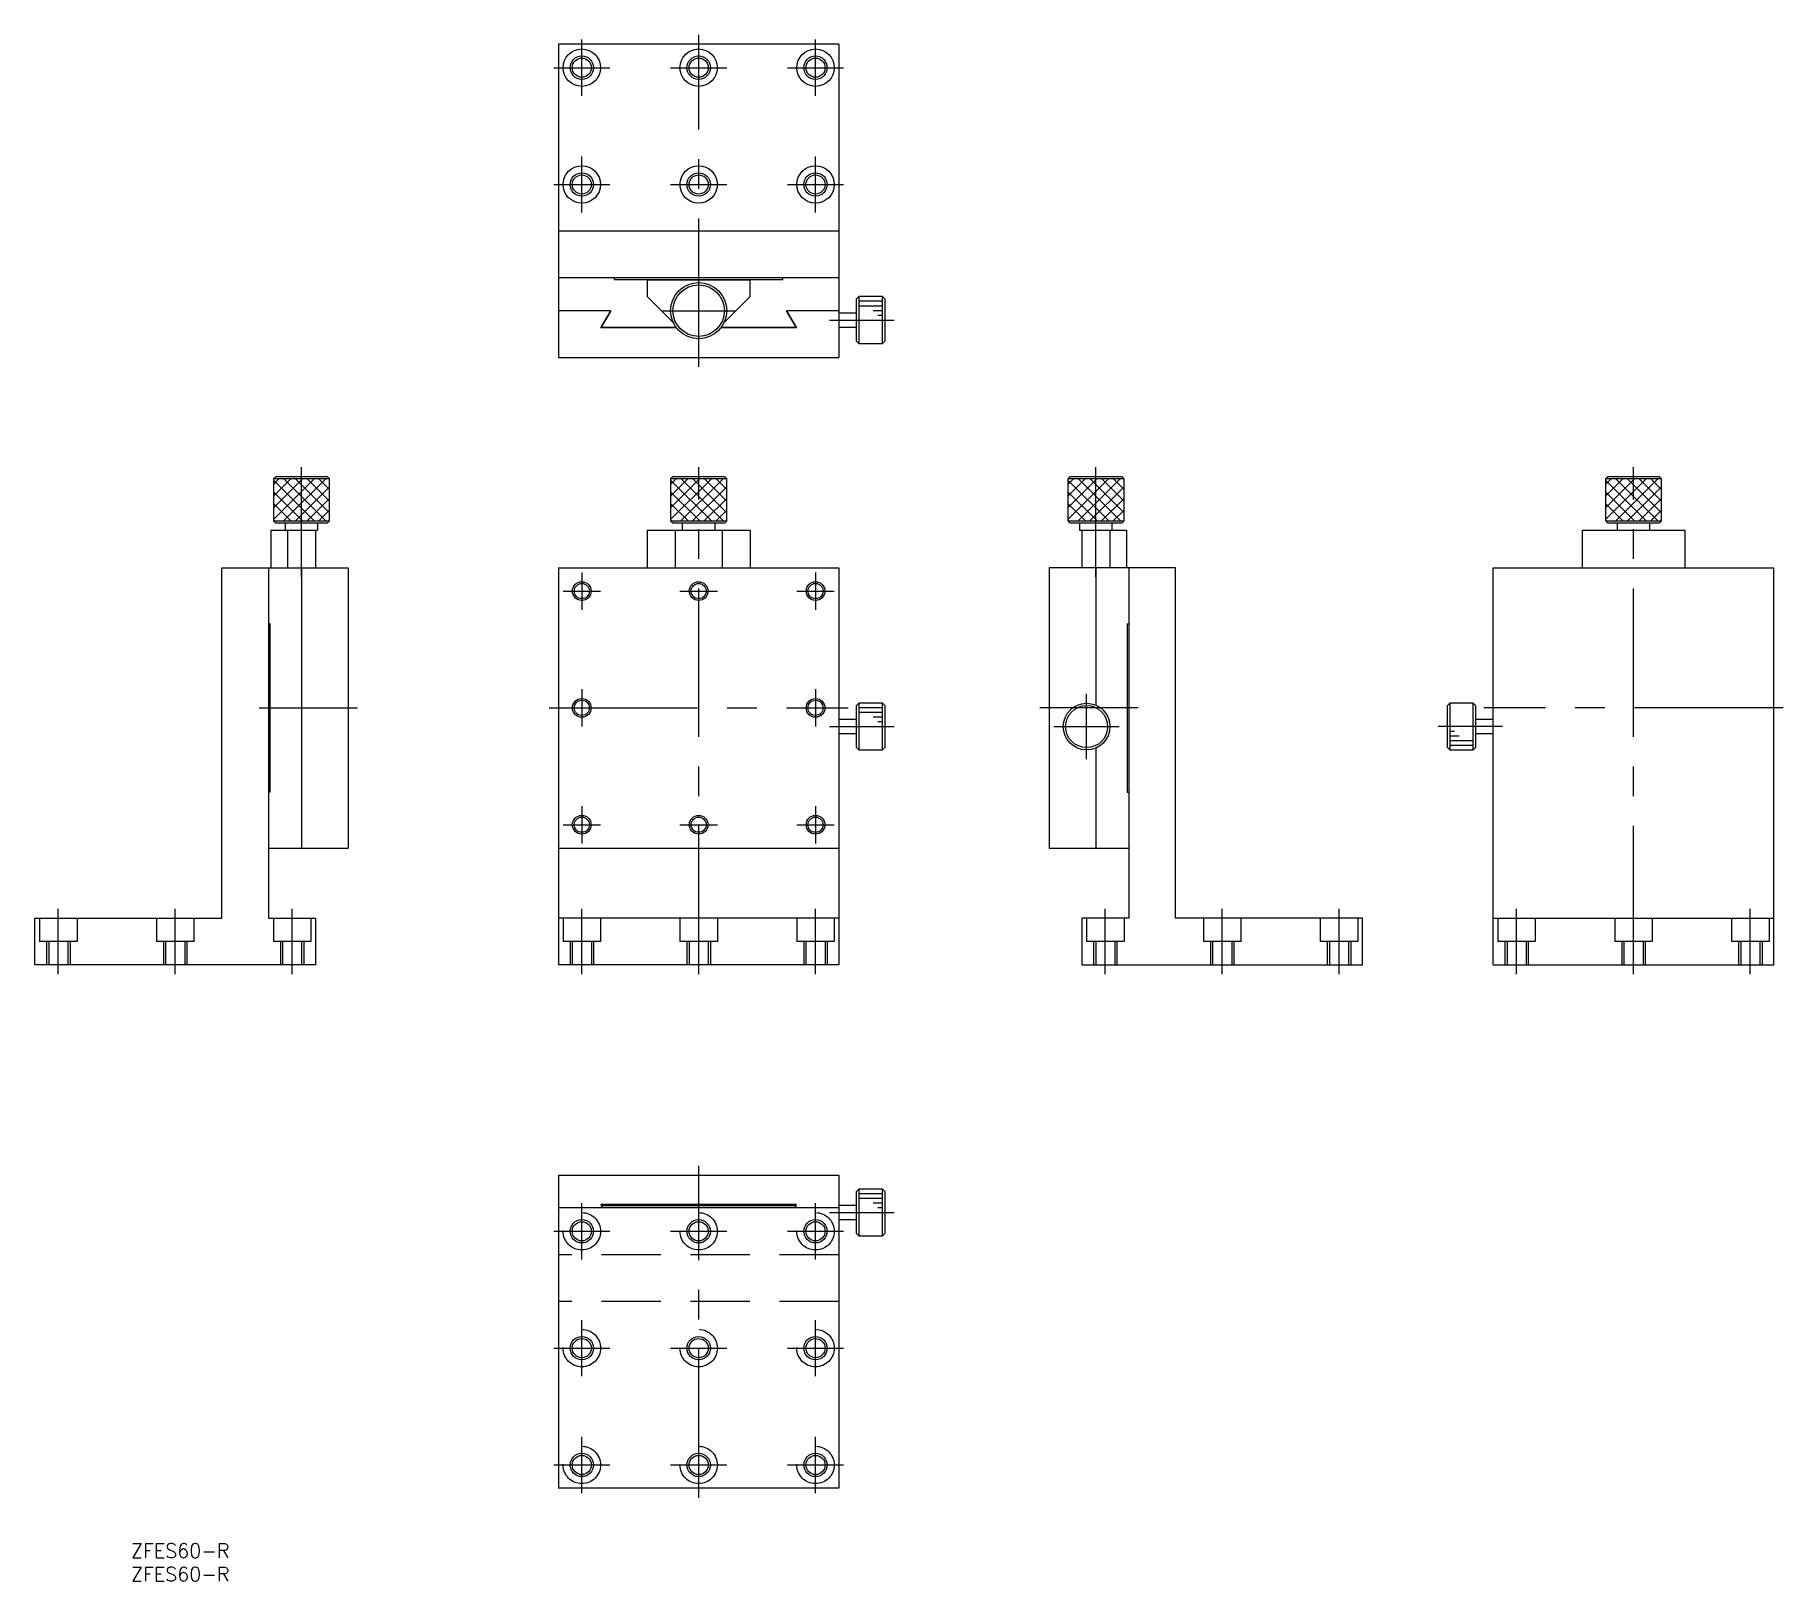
# Model space of a CAD drawing. Extents: x -142 to 232, y -50 to 281.
import ezdxf

# ---------------------------------------------------------------- set-up
doc = ezdxf.new("R2010")
doc.units = 0
doc.linetypes.add('CENTER', pattern=[50.8, 31.75, -6.35, 6.35, -6.35])
doc.linetypes.add('DASHED', pattern=[19.05, 12.7, -6.35])
doc.layers.get('0').update_dxf_attribs({"linetype": 'CONTINUOUS'})
doc.layers.add('CENTER', color=1, linetype='CENTER')
doc.styles.get("Standard").update_dxf_attribs({"font": 'txt.shx', "height": 3, "bigfont": 'bigfont.shx'})

msp = doc.modelspace()

# ---------------------------------------------------------------- linework, layer by layer
at = {"color": 7, "linetype": 'CONTINUOUS'}
for p, q in [((-30, 279), (-30, 212)), ((30, 279), (-30, 279)), ((30, 279), (30, 212)), ((30, 239), (-30, 239)), ((30, 229), (-30, 229)), ((-18, 228.7), (-18, 229)), ((-18, 228.7), (18, 228.7)), ((11, 228.5), (-11, 228.5)), ((-11, 228.5), (-11, 225)), ((11, 225), (11, 228.5)), ((18, 228.7), (18, 229)), ((-11, 225), (-5.41, 219.41)), ((5.41, 219.41), (11, 225)), ((34.3, 225), (33.8, 224.5)), ((33.8, 215.5), (33.8, 224.5)), ((34.3, 225), (34.3, 215)), ((39.3, 225), (34.3, 225)), ((39.3, 215), (39.3, 225)), ((39.8, 224.5), (39.3, 225)), ((39.8, 224.5), (39.8, 215.5)), ((-18.81, 222), (-30, 222)), ((-20.95, 218.3), (-18.81, 222)), ((-18.81, 222), (-20.84, 218.5)), ((20.83, 218.5), (18.81, 222)), ((18.81, 222), (20.95, 218.3)), ((30, 222), (18.81, 222)), ((33.8, 221.5), (30, 221.5)), ((39.3, 224), (34.3, 224)), ((39.3, 223), (34.3, 223)), ((39.3, 222), (37.3, 222)), ((39.3, 221), (38.3, 221)), ((-4.72, 218.3), (-20.95, 218.3)), ((-20.84, 218.5), (-4.87, 218.5)), ((20.95, 218.3), (4.72, 218.3)), ((4.87, 218.5), (20.83, 218.5)), ((30, 218.5), (33.8, 218.5)), ((33.8, 215.5), (34.3, 215)), ((34.3, 215), (39.3, 215)), ((39.3, 215), (39.8, 215.5)), ((-30, 212), (30, 212)), ((-90.5, 186.5), (-91, 186)), ((-89.79, 186), (-91, 184.79)), ((-87.29, 186), (-91, 182.29)), ((-82.29, 186), (-91, 177.29)), ((-84.79, 186), (-91, 179.79)), ((-79, 186), (-91, 186)), ((-91, 186), (-91, 177)), ((-91, 185.73), (-82.26, 177)), ((-90.5, 186.5), (-79.5, 186.5)), ((-79.79, 186), (-88.79, 177)), ((-88.77, 186), (-79.76, 177)), ((-79, 184.29), (-86.29, 177)), ((-86.27, 186), (-79, 178.73)), ((-83.77, 186), (-79, 181.23)), ((-81.27, 186), (-79, 183.73)), ((-79, 186), (-79.5, 186.5)), ((-79, 177), (-79, 186)), ((-5.5, 186.5), (-6, 186)), ((-4.79, 186), (-6, 184.79)), ((-2.29, 186), (-6, 182.29)), ((2.71, 186), (-6, 177.29)), ((0.21, 186), (-6, 179.79)), ((6, 186), (-6, 186)), ((-6, 186), (-6, 177)), ((-6, 185.73), (2.74, 177)), ((-5.5, 186.5), (5.5, 186.5)), ((5.21, 186), (-3.79, 177)), ((-3.77, 186), (5.24, 177)), ((6, 184.29), (-1.29, 177)), ((-1.27, 186), (6, 178.73)), ((1.23, 186), (6, 181.23)), ((3.73, 186), (6, 183.73)), ((6, 186), (5.5, 186.5)), ((6, 177), (6, 186)), ((79.5, 186.5), (79, 186)), ((80.21, 186), (79, 184.79)), ((82.71, 186), (79, 182.29)), ((87.71, 186), (79, 177.29)), ((85.21, 186), (79, 179.79)), ((91, 186), (79, 186)), ((79, 186), (79, 177)), ((79, 185.73), (87.74, 177)), ((79.5, 186.5), (90.5, 186.5)), ((90.21, 186), (81.21, 177)), ((81.23, 186), (90.24, 177)), ((91, 184.29), (83.71, 177)), ((83.73, 186), (91, 178.73)), ((86.23, 186), (91, 181.23)), ((88.73, 186), (91, 183.73)), ((91, 186), (90.5, 186.5)), ((91, 177), (91, 186)), ((194.5, 186.5), (194, 186)), ((195.21, 186), (194, 184.79)), ((197.71, 186), (194, 182.29)), ((202.71, 186), (194, 177.29)), ((200.21, 186), (194, 179.79)), ((206, 186), (194, 186)), ((194, 186), (194, 177)), ((194, 185.73), (202.74, 177)), ((194.5, 186.5), (205.5, 186.5)), ((205.21, 186), (196.21, 177)), ((196.23, 186), (205.24, 177)), ((206, 184.29), (198.71, 177)), ((198.73, 186), (206, 178.73)), ((201.23, 186), (206, 181.23)), ((203.73, 186), (206, 183.73)), ((206, 186), (205.5, 186.5)), ((206, 177), (206, 186)), ((-91, 183.23), (-84.76, 177)), ((-91, 180.73), (-87.26, 177)), ((-79, 181.79), (-83.79, 177)), ((-6, 183.23), (0.24, 177)), ((-6, 180.73), (-2.26, 177)), ((6, 181.79), (1.21, 177)), ((79, 183.23), (85.24, 177)), ((79, 180.73), (82.74, 177)), ((91, 181.79), (86.21, 177)), ((194, 183.23), (200.24, 177)), ((194, 180.73), (197.74, 177)), ((206, 181.79), (201.21, 177)), ((-91, 177), (-79, 177)), ((-91, 177), (-90.5, 176.5)), ((-79.5, 176.5), (-90.5, 176.5)), ((-88.5, 176.5), (-88.5, 175)), ((-81.5, 175), (-81.5, 176.5)), ((-79, 179.29), (-81.29, 177)), ((-79.5, 176.5), (-79, 177)), ((-6, 177), (6, 177)), ((-6, 177), (-5.5, 176.5)), ((5.5, 176.5), (-5.5, 176.5)), ((-3.5, 176.5), (-3.5, 175)), ((3.5, 175), (3.5, 176.5)), ((6, 179.29), (3.71, 177)), ((5.5, 176.5), (6, 177)), ((79, 177), (91, 177)), ((79, 177), (79.5, 176.5)), ((90.5, 176.5), (79.5, 176.5)), ((81.5, 176.5), (81.5, 175)), ((88.5, 175), (88.5, 176.5)), ((91, 179.29), (88.71, 177)), ((90.5, 176.5), (91, 177)), ((194, 177), (206, 177)), ((194, 177), (194.5, 176.5)), ((205.5, 176.5), (194.5, 176.5)), ((196.5, 176.5), (196.5, 175)), ((203.5, 175), (203.5, 176.5)), ((206, 179.29), (203.71, 177)), ((205.5, 176.5), (206, 177)), ((-91.5, 175), (-81.5, 175)), ((-91.5, 175), (-91.5, 167)), ((-88, 175), (-88, 167)), ((-82, 175), (-82, 167)), ((-11, 175), (11, 175)), ((-11, 175), (-11, 167)), ((-5, 175), (-5, 167)), ((5, 175), (5, 167)), ((11, 175), (11, 167)), ((81.5, 175), (91.5, 175)), ((82, 175), (82, 167)), ((88, 175), (88, 167)), ((91.5, 175), (91.5, 167)), ((189, 175), (211, 175)), ((189, 175), (189, 167)), ((211, 175), (211, 167)), ((-102, 92), (-102, 167)), ((-102, 167), (-75, 167)), ((-92, 167), (-92, 92)), ((-85, 167), (-85, 107)), ((-75, 167), (-75, 107)), ((-30, 167), (-30, 82)), ((-30, 167), (30, 167)), ((30, 167), (30, 82)), ((102, 167), (75, 167)), ((75, 167), (75, 107)), ((85, 167), (85, 137.58)), ((92, 167), (92, 92)), ((102, 92), (102, 167)), ((170, 82), (170, 167)), ((170, 167), (230, 167)), ((230, 82), (230, 167)), ((-91.7, 155), (-92, 155)), ((-91.7, 119), (-91.7, 155)), ((91.7, 155), (91.7, 119)), ((91.7, 155), (92, 155)), ((34.3, 138), (33.8, 137.5)), ((33.8, 128.5), (33.8, 137.5)), ((34.3, 138), (34.3, 128)), ((39.3, 138), (34.3, 138)), ((39.3, 137), (34.3, 137)), ((39.3, 136), (34.3, 136)), ((39.3, 135), (37.3, 135)), ((39.3, 128), (39.3, 138)), ((39.8, 137.5), (39.3, 138)), ((39.8, 137.5), (39.8, 128.5)), ((160.7, 138), (160.2, 137.5)), ((160.2, 128.5), (160.2, 137.5)), ((160.7, 138), (160.7, 128)), ((165.7, 138), (160.7, 138)), ((165.7, 128), (165.7, 138)), ((166.2, 137.5), (165.7, 138)), ((166.2, 137.5), (166.2, 128.5)), ((33.8, 134.5), (30, 134.5)), ((30, 131.5), (33.8, 131.5)), ((39.3, 134), (38.3, 134)), ((160.7, 132), (161.7, 132)), ((160.7, 131), (162.7, 131)), ((170, 134.5), (166.2, 134.5)), ((166.2, 131.5), (170, 131.5)), ((33.8, 128.5), (34.3, 128)), ((34.3, 128), (39.3, 128)), ((39.3, 128), (39.8, 128.5)), ((85, 128.42), (85, 107)), ((160.2, 128.5), (160.7, 128)), ((160.7, 130), (165.7, 130)), ((160.7, 129), (165.7, 129)), ((160.7, 128), (165.7, 128)), ((165.7, 128), (166.2, 128.5)), ((-91.7, 119), (-92, 119)), ((91.7, 119), (92, 119)), ((-92, 107), (-75, 107)), ((-30, 107), (30, 107)), ((75, 107), (92, 107)), ((-142, 82), (-142, 92)), ((-142, 92), (-102, 92)), ((-92, 92), (-82, 92)), ((-82, 92), (-82, 82)), ((30, 92), (-30, 92)), ((82, 92), (82, 82)), ((92, 92), (82, 92)), ((142, 92), (102, 92)), ((142, 82), (142, 92)), ((170, 92), (230, 92)), ((-82, 82), (-142, 82)), ((30, 82), (-30, 82)), ((82, 82), (142, 82)), ((170, 82), (230, 82)), ((-30, 37), (-30, -30)), ((-30, 37), (30, 37)), ((30, 37), (30, -30)), ((34.3, 34), (33.8, 33.5)), ((34.3, 34), (34.3, 24)), ((39.3, 34), (34.3, 34)), ((39.3, 24), (39.3, 34)), ((39.8, 33.5), (39.3, 34)), ((30, 30), (-30, 30)), ((-20.95, 30.7), (-20.54, 30)), ((20.95, 30.7), (-20.95, 30.7)), ((-20.84, 30.5), (20.83, 30.5)), ((-20.55, 30), (-20.84, 30.5)), ((20.54, 30), (20.95, 30.7)), ((20.83, 30.5), (20.55, 30)), ((33.8, 30.5), (30, 30.5)), ((33.8, 24.5), (33.8, 33.5)), ((39.3, 33), (34.3, 33)), ((39.3, 32), (34.3, 32)), ((39.3, 31), (37.3, 31)), ((39.3, 30), (38.3, 30)), ((39.8, 33.5), (39.8, 24.5)), ((30, 27.5), (33.8, 27.5)), ((33.8, 24.5), (34.3, 24)), ((34.3, 24), (39.3, 24)), ((39.3, 24), (39.8, 24.5)), ((30, -30), (-30, -30))]:
    msp.add_line(p, q, dxfattribs=at)
at = {"color": 3, "linetype": 'DASHED'}
for p, q in [((-141, 92), (-141, 87)), ((-133, 92), (-133, 87)), ((-116, 92), (-116, 87)), ((-108, 92), (-108, 87)), ((-91, 92), (-91, 87)), ((-83, 92), (-83, 87)), ((-29, 92), (-29, 87)), ((-21, 92), (-21, 87)), ((-4, 92), (-4, 87)), ((4, 92), (4, 87)), ((21, 92), (21, 87)), ((29, 92), (29, 87)), ((83, 92), (83, 87)), ((91, 92), (91, 87)), ((108, 92), (108, 87)), ((116, 92), (116, 87)), ((133, 92), (133, 87)), ((141, 92), (141, 87)), ((171, 92), (171, 87)), ((179, 92), (179, 87)), ((196, 92), (196, 87)), ((204, 92), (204, 87)), ((221, 92), (221, 87)), ((229, 92), (229, 87)), ((-133, 87), (-141, 87)), ((-139.5, 87), (-139.5, 82)), ((-139.05, 87), (-139.05, 82)), ((-134.95, 87), (-134.95, 82)), ((-134.5, 87), (-134.5, 82)), ((-108, 87), (-116, 87)), ((-114.5, 87), (-114.5, 82)), ((-114.05, 87), (-114.05, 82)), ((-109.95, 87), (-109.95, 82)), ((-109.5, 87), (-109.5, 82)), ((-83, 87), (-91, 87)), ((-89.5, 87), (-89.5, 82)), ((-89.05, 87), (-89.05, 82)), ((-84.95, 87), (-84.95, 82)), ((-84.5, 87), (-84.5, 82)), ((-21, 87), (-29, 87)), ((-27.5, 87), (-27.5, 82)), ((-27.05, 87), (-27.05, 82)), ((-22.95, 87), (-22.95, 82)), ((-22.5, 87), (-22.5, 82)), ((4, 87), (-4, 87)), ((-2.5, 87), (-2.5, 82)), ((-2.05, 87), (-2.05, 82)), ((2.05, 87), (2.05, 82)), ((2.5, 87), (2.5, 82)), ((29, 87), (21, 87)), ((22.5, 87), (22.5, 82)), ((22.95, 87), (22.95, 82)), ((27.05, 87), (27.05, 82)), ((27.5, 87), (27.5, 82)), ((91, 87), (83, 87)), ((84.5, 87), (84.5, 82)), ((84.95, 87), (84.95, 82)), ((89.05, 87), (89.05, 82)), ((89.5, 87), (89.5, 82)), ((116, 87), (108, 87)), ((109.5, 87), (109.5, 82)), ((109.95, 87), (109.95, 82)), ((114.05, 87), (114.05, 82)), ((114.5, 87), (114.5, 82)), ((141, 87), (133, 87)), ((134.5, 87), (134.5, 82)), ((134.95, 87), (134.95, 82)), ((139.05, 87), (139.05, 82)), ((139.5, 87), (139.5, 82)), ((179, 87), (171, 87)), ((172.5, 87), (172.5, 82)), ((172.95, 87), (172.95, 82)), ((177.05, 87), (177.05, 82)), ((177.5, 87), (177.5, 82)), ((204, 87), (196, 87)), ((197.5, 87), (197.5, 82)), ((197.95, 87), (197.95, 82)), ((202.05, 87), (202.05, 82)), ((202.5, 87), (202.5, 82)), ((229, 87), (221, 87)), ((222.5, 87), (222.5, 82)), ((222.95, 87), (222.95, 82)), ((227.05, 87), (227.05, 82)), ((227.5, 87), (227.5, 82)), ((30, 20), (-30, 20)), ((30, 10), (-30, 10))]:
    msp.add_line(p, q, dxfattribs=at)
at = {"color": 7, "linetype": 'CONTINUOUS'}
for centre, radius in [((-25, 274), 4), ((0, 274), 4), ((25, 274), 4), ((-25, 274), 2.05), ((0, 274), 2.05), ((25, 274), 2.05), ((-25, 249), 4), ((-25, 249), 2.05), ((0, 249), 4), ((0, 249), 2.05), ((25, 249), 4), ((25, 249), 2.05), ((0, 222), 6), ((0, 222), 5.5), ((-25, 162), 1.62), ((0, 162), 1.62), ((25, 162), 1.62), ((-25, 137), 1.62), ((25, 137), 1.62), ((83, 133), 5), ((83, 133), 4.5), ((-25, 112), 1.62), ((0, 112), 1.62), ((25, 112), 1.62), ((-25, 25), 2.05), ((0, 25), 2.05), ((25, 25), 2.05), ((-25, 0), 2.05), ((0, 0), 2.05), ((25, 0), 2.05), ((-25, -25), 2.05), ((0, -25), 2.05), ((25, -25), 2.05)]:
    msp.add_circle(centre, radius, dxfattribs=at)
at = {"color": 3, "linetype": 'CONTINUOUS'}
for centre, radius in [((-25, 274), 2.5), ((0, 274), 2.5), ((25, 274), 2.5), ((-25, 249), 2.5), ((0, 249), 2.5), ((25, 249), 2.5), ((-25, 162), 2), ((0, 162), 2), ((25, 162), 2), ((-25, 137), 2), ((25, 137), 2), ((-25, 112), 2), ((0, 112), 2), ((25, 112), 2), ((-25, 25), 2.5), ((0, 25), 2.5), ((25, 25), 2.5), ((-25, 0), 2.5), ((0, 0), 2.5), ((25, 0), 2.5), ((-25, -25), 2.5), ((0, -25), 2.5), ((25, -25), 2.5)]:
    msp.add_circle(centre, radius, dxfattribs=at)
at = {"color": 3, "linetype": 'DASHED'}
for centre in [(-25, 25), (0, 25), (25, 25), (-25, 0), (0, 0), (25, 0), (-25, -25), (0, -25), (25, -25)]:
    msp.add_circle(centre, 4, dxfattribs=at)
at = {"color": 7, "linetype": 'CONTINUOUS'}
for radius, start, end in [(6, 141.9269, 144.3147), (5.5, 137.7221, 140.4788), (5.5, 39.5212, 42.2779), (6, 35.6853, 38.0731)]:
    msp.add_arc((0, 27), radius, start, end, dxfattribs=at)
at = {"layer": 'CENTER', "color": 1, "linetype": 'CENTER'}
for p, q in [((0, 210), (0, 281)), ((-25, 268), (-25, 280)), ((25, 268), (25, 280)), ((-31, 274), (-19, 274)), ((-6, 274), (6, 274)), ((19, 274), (31, 274)), ((-25, 243), (-25, 255)), ((25, 243), (25, 255)), ((-31, 249), (-19, 249)), ((-6, 249), (6, 249)), ((19, 249), (31, 249)), ((-8, 222), (8, 222)), ((28, 220), (41.8, 220)), ((-85, 165), (-85, 188.5)), ((0, 80), (0, 188.5)), ((85, 165), (85, 188.5)), ((200, 80), (200, 188.5)), ((-25, 166), (-25, 158)), ((25, 166), (25, 158)), ((-29, 162), (-21, 162)), ((-4, 162), (4, 162)), ((21, 162), (29, 162)), ((-25, 141), (-25, 133)), ((25, 141), (25, 133)), ((83, 126), (83, 140)), ((-94, 137), (-73, 137)), ((-32, 137), (32, 137)), ((94, 137), (73, 137)), ((232, 137), (168, 137)), ((28, 133), (41.8, 133)), ((76, 133), (90, 133)), ((172, 133), (158.2, 133)), ((-25, 116), (-25, 108)), ((25, 116), (25, 108)), ((-29, 112), (-21, 112)), ((-4, 112), (4, 112)), ((21, 112), (29, 112)), ((-137, 80), (-137, 94)), ((-112, 80), (-112, 94)), ((-87, 80), (-87, 94)), ((-25, 80), (-25, 94)), ((25, 80), (25, 94)), ((87, 80), (87, 94)), ((112, 80), (112, 94)), ((137, 80), (137, 94)), ((175, 80), (175, 94)), ((225, 80), (225, 94)), ((0, -32), (0, 39)), ((-25, 19), (-25, 31)), ((25, 19), (25, 31)), ((28, 29), (41.8, 29)), ((-31, 25), (-19, 25)), ((-6, 25), (6, 25)), ((19, 25), (31, 25)), ((-25, -6), (-25, 6)), ((25, -6), (25, 6)), ((-31, 0), (-19, 0)), ((-6, 0), (6, 0)), ((19, 0), (31, 0)), ((-25, -31), (-25, -19)), ((25, -31), (25, -19)), ((-31, -25), (-19, -25)), ((-6, -25), (6, -25)), ((19, -25), (31, -25))]:
    msp.add_line(p, q, dxfattribs=at)

# ---------------------------------------------------------------- texts
at = {"color": 7, "linetype": 'CONTINUOUS'}
for p in [(-121.46, -44.84), (-121.46, -49.84)]:
    msp.add_text('ZFES60-R', height=3, dxfattribs=at).set_placement(p)

doc.saveas('drawing.dxf')
